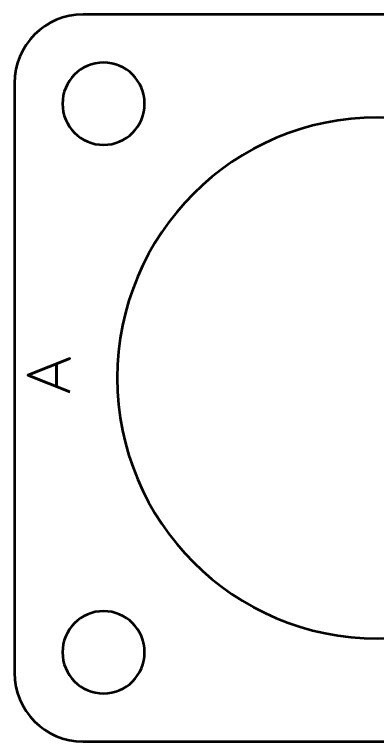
# Model space of a CAD drawing. Header units: centimetres. Extents: x -19.2 to -1.8, y -20.5 to -9.2.
# Drawn here: x -7.15 to -4.5, y -14.5 to -9.2 of the extents above; entities that cross this region are included whole.
import ezdxf

# ---------------------------------------------------------------- set-up
doc = ezdxf.new("R2010")
doc.units = ezdxf.units.CM
doc.header["$MEASUREMENT"] = 0
doc.layers.add('Layer 1', color=7, linetype='Continuous')

msp = doc.modelspace()

# ---------------------------------------------------------------- linework, layer by layer
at = {"layer": 'Layer 1', "lineweight": 53}
for points, knots in [([(-7.15003, -13.99994), (-7.15003, -13.99994), (-7.15003, -9.70007), (-7.15003, -9.70007), (-7.15003, -9.70007), (-7.15003, -9.42293), (-6.92694, -9.19997), (-6.64994, -9.19997), (-6.64994, -9.19997), (-6.64994, -9.19997), (-2.35007, -9.19997), (-2.35007, -9.19997), (-2.35007, -9.19997), (-2.07293, -9.19997), (-1.84997, -9.42293), (-1.84997, -9.70007), (-1.84997, -9.70007), (-1.84997, -9.70007), (-1.84997, -13.99994), (-1.84997, -13.99994), (-1.84997, -13.99994), (-1.84997, -14.27694), (-2.07293, -14.50003), (-2.35007, -14.50003), (-2.35007, -14.50003), (-2.35007, -14.50003), (-6.64994, -14.50003), (-6.64994, -14.50003), (-6.64994, -14.50003), (-6.92694, -14.50003), (-7.15003, -14.27694), (-7.15003, -13.99994)], [0, 0, 0, 0, 0.125, 0.125, 0.125, 0.125, 0.25, 0.25, 0.25, 0.25, 0.375, 0.375, 0.375, 0.375, 0.5, 0.5, 0.5, 0.5, 0.625, 0.625, 0.625, 0.625, 0.75, 0.75, 0.75, 0.75, 0.875, 0.875, 0.875, 0.875, 1, 1, 1, 1]), ([(-6.5, -9.55), (-6.33423, -9.55), (-6.2, -9.68433), (-6.2, -9.85), (-6.2, -9.85), (-6.2, -10.01563), (-6.33423, -10.15), (-6.5, -10.15), (-6.5, -10.15), (-6.66567, -10.15), (-6.80001, -10.01563), (-6.80001, -9.85), (-6.80001, -9.85), (-6.80001, -9.68433), (-6.66567, -9.55), (-6.5, -9.55)], [0, 0, 0, 0, 0.25, 0.25, 0.25, 0.25, 0.5, 0.5, 0.5, 0.5, 0.75, 0.75, 0.75, 0.75, 1, 1, 1, 1]), ([(-6.5, -13.55), (-6.33423, -13.55), (-6.2, -13.68423), (-6.2, -13.85001), (-6.2, -13.85001), (-6.2, -14.01567), (-6.33423, -14.15001), (-6.5, -14.15001), (-6.5, -14.15001), (-6.66567, -14.15001), (-6.80001, -14.01567), (-6.80001, -13.85001), (-6.80001, -13.85001), (-6.80001, -13.68423), (-6.66567, -13.55), (-6.5, -13.55)], [0, 0, 0, 0, 0.25, 0.25, 0.25, 0.25, 0.5, 0.5, 0.5, 0.5, 0.75, 0.75, 0.75, 0.75, 1, 1, 1, 1])]:
    msp.add_open_spline(points, degree=3, knots=knots, dxfattribs=at)
at = {"layer": 'Layer 1', "color": 250, "lineweight": 53}
msp.add_open_spline([(-6.4, -11.85), (-6.4, -10.80082), (-5.54918, -9.95), (-4.5, -9.95), (-4.5, -9.95), (-3.45082, -9.95), (-2.6, -10.80082), (-2.6, -11.85), (-2.6, -11.85), (-2.6, -12.89918), (-3.45082, -13.75), (-4.5, -13.75), (-4.5, -13.75), (-5.54918, -13.75), (-6.4, -12.89918), (-6.4, -11.85)], degree=3, knots=[0, 0, 0, 0, 0.25, 0.25, 0.25, 0.25, 0.5, 0.5, 0.5, 0.5, 0.75, 0.75, 0.75, 0.75, 1, 1, 1, 1], dxfattribs=at)
at = {"layer": 'Layer 1', "color": 30, "lineweight": 53}
for points, knots in [([(-6.74658, -11.95016), (-6.74658, -11.95016), (-7.0518, -11.82909), (-7.0518, -11.82909), (-7.0518, -11.82909), (-7.0518, -11.82909), (-6.74658, -11.70759), (-6.74658, -11.70759), (-6.74658, -11.70759), (-6.74658, -11.70759), (-7.0518, -11.82909), (-7.0518, -11.82909), (-7.0518, -11.82909), (-7.0518, -11.82909), (-6.74658, -11.95016), (-6.74658, -11.95016)], [0, 0, 0, 0, 0.25, 0.25, 0.25, 0.25, 0.5, 0.5, 0.5, 0.5, 0.75, 0.75, 0.75, 0.75, 1, 1, 1, 1]), ([(-6.84268, -11.91206), (-6.84268, -11.91206), (-6.84268, -11.74612), (-6.84268, -11.74612), (-6.84268, -11.74612), (-6.84268, -11.74612), (-6.84268, -11.91206), (-6.84268, -11.91206)], [0, 0, 0, 0, 0.5, 0.5, 0.5, 0.5, 1, 1, 1, 1])]:
    msp.add_open_spline(points, degree=3, knots=knots, dxfattribs=at)

doc.saveas('drawing.dxf')
